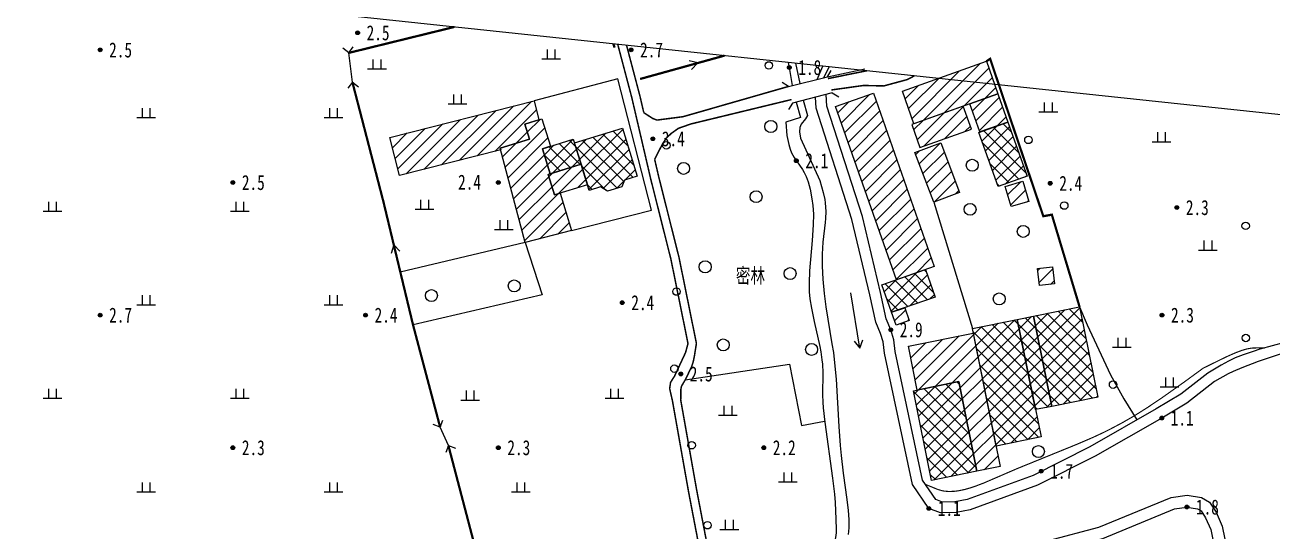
# Model space of a CAD drawing. Header units: metres. Extents: x 494039 to 619385, y 3351420 to 3402703.
# Drawn here: x 589752.9 to 590085.7, y 3393151.1 to 3393286.4 of the extents above; entities that cross this region are included whole.
import ezdxf
from ezdxf.enums import TextEntityAlignment as Align

# ---------------------------------------------------------------- set-up
doc = ezdxf.new("R2010")
doc.units = ezdxf.units.M
for name, pattern in [('2180', [0]), ('2430', [0]), ('2450', [0]), ('8521', [0]), ('8522', [0]), ('9610', [0])]:
    doc.linetypes.add(name, pattern=pattern)
for name, color, linetype in [('210100', 130, 'Continuous'), ('220200', 130, 'Continuous'), ('220900', 130, '2180'), ('261301', 141, 'Continuous'), ('310300', 8, 'Continuous'), ('310500', 8, 'Continuous'), ('380201', 8, '2430'), ('380202', 8, '2450'), ('420500', 8, 'Continuous'), ('430300', 8, 'Continuous'), ('510301', 8, 'Continuous'), ('720100', 8, 'Continuous'), ('760201', 8, '8521'), ('760202', 8, '8522'), ('810100', 8, '9610'), ('810302', 8, 'Continuous'), ('810501', 8, 'Continuous'), ('范围线', 8, 'Continuous')]:
    doc.layers.add(name, color=color, linetype=linetype)
doc.layers.add('710101', color=8, linetype='Continuous', lineweight=0)
pattern_1 = [(45, (0, 0), (-1.767766953, 1.767766953), []), (135, (0, 0), (-1.767766953, -1.767766953), [])]
pattern_2 = [(45, (0, 0), (-1.767766953, 1.767766953), [])]

# ---------------------------------------------------------------- blocks, each defined once
blk = doc.blocks.new('gc170')
at = {"linetype": 'Continuous'}
blk.add_circle((0, 0), 0.5, dxfattribs=at)
blk = doc.blocks.new('gu')
at = {"flags": 128}
for points in [[(3.75, 0), (-3.75, 0)], [(2.71, -0.6), (3.75, 0), (3.75, 0), (2.71, 0.6)]]:
    blk.add_lwpolyline(points, dxfattribs=at)
blk = doc.blocks.new('p_point')
for radius in [0.25, 0.2, 0.15, 0.1, 0.05]:
    blk.add_circle((0, 0), radius)
blk.add_point((0, 0))
blk = doc.blocks.new('vm')
at = {"linetype": 'Continuous'}
for p, q in [((1.25, 0), (-1.25, 0)), ((-0.5, 0), (-0.5, 1.3)), ((0.5, 1.3), (0.5, 0))]:
    blk.add_line(p, q, dxfattribs=at)
blk = doc.blocks.new('v1')
blk.add_circle((0, 0), 0.8)
blk = doc.blocks.new('1-3&1-4')
at = {"layer": '310300', "linetype": 'Continuous'}
h = blk.add_hatch(dxfattribs=at)
h.set_pattern_fill('ANSI31', color=8, scale=20, style=0)
h.set_pattern_definition(pattern_2)
h.paths.add_polyline_path([(589990.1396, 3393259.9917), (589987.0464, 3393268.7023), (590009.4702, 3393276.665), (590012.5633, 3393267.9543)])
h = blk.add_hatch(dxfattribs=at)
h.set_pattern_fill('ANSI31', color=8, scale=20, style=0)
h.set_pattern_definition(pattern_2)
h.paths.add_polyline_path([(589985.4568, 3393218.3046), (589969.2411, 3393264.6225), (589979.3671, 3393268.1676), (589995.5829, 3393221.8497)])
h = blk.add_hatch(dxfattribs=at)
h.set_pattern_fill('ANSI31', color=8, scale=20, style=0)
h.set_pattern_definition(pattern_2)
h.paths.add_polyline_path([(590007.7528, 3393257.793), (590005.0872, 3393265.2996), (590012.5633, 3393267.9543), (590015.2289, 3393260.4478)])
h = blk.add_hatch(dxfattribs=at)
h.set_pattern_fill('ANSI31', color=8, scale=20, style=0)
h.set_pattern_definition(pattern_2)
h.paths.add_polyline_path([(589888.7377, 3393266.1293), (589890.0293, 3393261.0461), (589886.2568, 3393259.8755), (589887.4973, 3393255.8778), (589879.7256, 3393253.4662), (589879.8484, 3393253.0014), (589852.8208, 3393246.1343), (589850.2266, 3393256.3444)])
h = blk.add_hatch(dxfattribs=at)
h.set_pattern_fill('ANSI31', color=8, scale=20, style=0)
h.set_pattern_definition(pattern_2)
h.paths.add_polyline_path([(589989.5396, 3393259.7786), (589991.7125, 3393253.6595), (590005.4947, 3393258.5535), (590003.3218, 3393264.6727)])
h = blk.add_hatch(dxfattribs=at)
h.set_pattern_fill('ANSI31', color=8, scale=20, style=0)
h.set_pattern_definition(pattern_2)
h.paths.add_polyline_path([(589893.089, 3393246.6177), (589892.5208, 3393246.4414), (589894.2256, 3393240.9476), (589895.6999, 3393241.4051), (589898.7197, 3393231.4568), (589886.3949, 3393228.227), (589879.7256, 3393253.4662), (589887.4973, 3393255.8778), (589886.2568, 3393259.8755), (589890.8662, 3393261.3058), (589893.144, 3393253.9651), (589891.0142, 3393253.3042)])
h = blk.add_hatch(dxfattribs=at)
h.set_pattern_fill('ANSI31', color=8, scale=20, style=0)
h.set_pattern_definition(pattern_2)
h.paths.add_polyline_path([(589997.3343, 3393254.9279), (590002.3275, 3393241.5738), (589995.4083, 3393238.9867), (589990.4151, 3393252.3407)])
h = blk.add_hatch(dxfattribs=at)
h.set_pattern_fill('ANSI31', color=8, scale=20, style=0)
h.set_pattern_definition(pattern_2)
h.paths.add_polyline_path([(589901.2898, 3393249.1625), (589902.9945, 3393243.6687), (589894.2256, 3393240.9476), (589892.5208, 3393246.4414)])
h = blk.add_hatch(dxfattribs=at)
h.set_pattern_fill('ANSI31', color=8, scale=20, style=0)
h.set_pattern_definition(pattern_2)
h.paths.add_polyline_path([(590019.186, 3393244.6477), (590020.7984, 3393239.2429), (590016.0812, 3393237.8356), (590014.4688, 3393243.2404)])
h = blk.add_hatch(dxfattribs=at)
h.set_pattern_fill('ANSI31', color=8, scale=20, style=0)
h.set_pattern_definition(pattern_2)
h.paths.add_polyline_path([(590027.1426, 3393221.7363), (590027.6511, 3393217.1743), (590023.6262, 3393216.7256), (590023.1177, 3393221.2877)])
h = blk.add_hatch(dxfattribs=at)
h.set_pattern_fill('ANSI31', color=8, scale=20, style=0)
h.set_pattern_definition(pattern_2)
h.paths.add_polyline_path([(589987.6717, 3393210.8261), (589988.8769, 3393207.3838), (589985.3867, 3393206.1618), (589984.1815, 3393209.6042)])
h = blk.add_hatch(dxfattribs=at)
h.set_pattern_fill('ANSI31', color=8, scale=20, style=0)
h.set_pattern_definition(pattern_2)
h.paths.add_polyline_path([(590013.1933, 3393168.4188), (590006.9594, 3393167.1568), (590002.1158, 3393191.0829), (589991.0289, 3393188.8384), (589988.661, 3393200.5353), (590005.9817, 3393204.0418)])
at = {"layer": '310500', "linetype": 'Continuous'}
h = blk.add_hatch(dxfattribs=at)
h.set_pattern_fill('ANSI37', color=8, scale=20, style=0)
h.set_pattern_definition(pattern_1)
h.paths.add_polyline_path([(590020.3803, 3393245.941), (590012.6077, 3393243.1809), (590007.4563, 3393257.6877), (590015.2289, 3393260.4478)])
h = blk.add_hatch(dxfattribs=at)
h.set_pattern_fill('ANSI37', color=8, scale=20, style=0)
h.set_pattern_definition(pattern_1)
h.paths.add_polyline_path([(589916.3063, 3393245.9664), (589912.8843, 3393244.9045), (589912.1507, 3393243.1665), (589908.3151, 3393241.9763), (589906.5169, 3393243.1151), (589903.4606, 3393242.1667), (589899.5205, 3393254.8641), (589912.3135, 3393258.8338)])
h = blk.add_hatch(dxfattribs=at)
h.set_pattern_fill('ANSI37', color=8, scale=20, style=0)
h.set_pattern_definition(pattern_1)
h.paths.add_polyline_path([(589901.2898, 3393249.1625), (589893.089, 3393246.6177), (589891.0142, 3393253.3042), (589899.2149, 3393255.849)])
h = blk.add_hatch(dxfattribs=at)
h.set_pattern_fill('ANSI37', color=8, scale=20, style=0)
h.set_pattern_definition(pattern_1)
h.paths.add_polyline_path([(589984.1815, 3393209.6042), (589981.6074, 3393216.9569), (589993.1967, 3393221.0143), (589995.7709, 3393213.6616)])
h = blk.add_hatch(dxfattribs=at)
h.set_pattern_fill('ANSI37', color=8, scale=20, style=0)
h.set_pattern_definition(pattern_1)
h.paths.add_polyline_path([(590034.35, 3393211.0689), (590039.2326, 3393186.9504), (590026.9529, 3393184.4645), (590022.0704, 3393208.5829)])
h = blk.add_hatch(dxfattribs=at)
h.set_pattern_fill('ANSI37', color=8, scale=20, style=0)
h.set_pattern_definition(pattern_1)
h.paths.add_polyline_path([(590005.732, 3393205.2754), (590017.7313, 3393207.7045), (590024.0912, 3393176.2883), (590012.0919, 3393173.8592)])
h = blk.add_hatch(dxfattribs=at)
h.set_pattern_fill('ANSI37', color=8, scale=20, style=0)
h.set_pattern_definition(pattern_1)
h.paths.add_polyline_path([(590026.9529, 3393184.4645), (590022.6139, 3393183.5861), (590017.7313, 3393207.7045), (590022.0704, 3393208.5829)])
h = blk.add_hatch(dxfattribs=at)
h.set_pattern_fill('ANSI37', color=8, scale=20, style=0)
h.set_pattern_definition(pattern_1)
h.paths.add_polyline_path([(590006.9594, 3393167.1568), (589994.832, 3393164.7017), (589989.9884, 3393188.6278), (590002.1158, 3393191.0829)])
at = {"layer": '210100', "color": 141, "linetype": 'Continuous', "flags": 128}
for points, elevation in [([(589958.5567, 3393276.182), (589959.6962, 3393270.6983)], 1.5749), ([(589964.2858, 3393271.8256), (589965.8199, 3393275.4095)], 1.5749), ([(590070.3346, 3393191.0716), (590063.0036, 3393185.346), (590056.2792, 3393181.3438), (590038.4954, 3393171.146), (590023.0816, 3393163.3799), (590005.1283, 3393156.7969), (590001.3809, 3393156.0766), (589997.2644, 3393155.9963), (589994.1185, 3393157.1949), (589989.7475, 3393163.5747), (589982.2651, 3393198.6974), (589981.921, 3393201.6912), (589981.2304, 3393203.954), (589979.9651, 3393206.9625), (589978.4093, 3393214.256), (589973.5837, 3393234.4108), (589964.0538, 3393264.1877), (589963.8756, 3393267.0772)], 0.8), ([(590026.027, 3393148.6352), (590039.5209, 3393152.1789), (590058.7983, 3393160.1012), (590063.0302, 3393160.7561), (590066.8886, 3393160.1216), (590069.0058, 3393158.8832), (590070.7793, 3393156.1638), (590072.3869, 3393152.4931), (590078.5944, 3393122.1095)], 0.8)]:
    blk.add_lwpolyline(points, dxfattribs=dict(at, elevation=elevation))
for points in [[(589960.5782, 3393266.2482), (589961.7074, 3393262.1679), (589961.1925, 3393261.2868), (589960.0783, 3393259.8467), (589959.6707, 3393258.9937), (589959.6301, 3393257.8351), (589959.9053, 3393256.128), (589965.0412, 3393244.8476), (589965.9141, 3393241.6253), (589966.3158, 3393239.7149), (589966.4493, 3393238.8303), (589966.6089, 3393236.5692), (589966.5541, 3393234.7016), (589966.4567, 3393233.577), (589965.8278, 3393228.3064), (589965.6582, 3393225.1766), (589965.6783, 3393221.9426), (589965.8545, 3393218.4193), (589966.1923, 3393214.6131), (589966.6533, 3393211.0607), (589968.2665, 3393201.2199), (589968.6276, 3393198.8423), (589968.9821, 3393196.0659), (589969.3615, 3393191.7303), (589970.059, 3393179.0715), (589970.4274, 3393174.001), (589970.681, 3393171.3045), (589971.2248, 3393166.5899), (589972.2598, 3393159.5951), (589972.6169, 3393156.6567), (589972.777, 3393154.2504), (589972.7477, 3393151.9835), (589972.5625, 3393150.2313)], [(590089.9938, 3393199.1024), (590082.0264, 3393196.4325), (590077.6704, 3393194.7985), (590075.3709, 3393193.8014), (590074.0423, 3393193.1509), (590070.3346, 3393191.0716)]]:
    blk.add_lwpolyline(points, dxfattribs=at)
at = {"layer": '220200', "color": 141, "linetype": 'Continuous', "const_width": 0.6, "elevation": 2.6541, "flags": 128}
for points in [[(589867.5315, 3393285.863), (589839.2812, 3393278.9153)], [(589910.2543, 3393280.3116), (589909.8995, 3393281.3569)]]:
    blk.add_lwpolyline(points, dxfattribs=at)
at = {"layer": '220200', "color": 141, "linetype": 'Continuous', "const_width": 0.6, "flags": 128}
for points in [[(589917.0464, 3393271.9428), (589939.6092, 3393278.1971)], [(589840.268, 3393271.0655), (589848.5524, 3393239.1056), (589856.4401, 3393206.2548), (589863.68, 3393178.9072)], [(589865.8891, 3393173.9792), (589881.5161, 3393114.381)]]:
    blk.add_lwpolyline(points, dxfattribs=at)
at = {"layer": '220900', "color": 141, "linetype": 'Continuous'}
for p, q in [((589839.2812, 3393278.9153), (589837.7016, 3393280.1421)), ((589839.2812, 3393278.9153), (589840.508, 3393280.4949)), ((589840.268, 3393271.0655), (589839.0412, 3393269.4859)), ((589840.268, 3393271.0655), (589841.8476, 3393269.8387)), ((589863.68, 3393178.9072), (589864.392, 3393180.7762)), ((589863.68, 3393178.9072), (589861.811, 3393179.6192)), ((589865.8891, 3393173.9792), (589865.1771, 3393172.1102)), ((589865.8891, 3393173.9792), (589867.7581, 3393173.2672))]:
    blk.add_line(p, q, dxfattribs=at)
at = {"layer": '220900', "color": 141, "linetype": '2180', "flags": 128}
blk.add_lwpolyline([(589840.268, 3393271.0655), (589839.2812, 3393278.9153)], dxfattribs=at)
at = {"layer": '220900', "color": 141, "linetype": '2180', "elevation": 2.7409, "flags": 128}
blk.add_lwpolyline([(589865.8891, 3393173.9792), (589863.68, 3393178.9072)], dxfattribs=at)
at = {"layer": '310300', "color": 8, "linetype": 'Continuous', "flags": 128}
for points, elevation in [([(589990.1396, 3393259.9917), (589987.0464, 3393268.7023), (590009.4702, 3393276.665), (590012.5633, 3393267.9543)], 6.2557), ([(589985.4568, 3393218.3046), (589969.2411, 3393264.6225), (589979.3671, 3393268.1676), (589995.5829, 3393221.8497)], 8.0588), ([(590007.7528, 3393257.793), (590005.0872, 3393265.2996), (590012.5633, 3393267.9543), (590015.2289, 3393260.4478)], 6.7327), ([(589888.7377, 3393266.1293), (589890.0293, 3393261.0461), (589886.2568, 3393259.8755), (589887.4973, 3393255.8778), (589879.7256, 3393253.4662), (589879.8484, 3393253.0014), (589852.8208, 3393246.1343), (589850.2266, 3393256.3444)], 6.0522), ([(589989.5396, 3393259.7786), (589991.7125, 3393253.6595), (590005.4947, 3393258.5535), (590003.3218, 3393264.6727)], 6.2557), ([(589893.089, 3393246.6177), (589892.5208, 3393246.4414), (589894.2256, 3393240.9476), (589895.6999, 3393241.4051), (589898.7197, 3393231.4568), (589886.3949, 3393228.227), (589879.7256, 3393253.4662), (589887.4973, 3393255.8778), (589886.2568, 3393259.8755), (589890.8662, 3393261.3058), (589893.144, 3393253.9651), (589891.0142, 3393253.3042)], 7.0062), ([(589997.3343, 3393254.9279), (590002.3275, 3393241.5738), (589995.4083, 3393238.9867), (589990.4151, 3393252.3407)], 6.2557), ([(589901.2898, 3393249.1625), (589902.9945, 3393243.6687), (589894.2256, 3393240.9476), (589892.5208, 3393246.4414)], 7.8266), ([(590019.186, 3393244.6477), (590020.7984, 3393239.2429), (590016.0812, 3393237.8356), (590014.4688, 3393243.2404)], 5.343), ([(590027.1426, 3393221.7363), (590027.6511, 3393217.1743), (590023.6262, 3393216.7256), (590023.1177, 3393221.2877)], 6.5069), ([(589987.6717, 3393210.8261), (589988.8769, 3393207.3838), (589985.3867, 3393206.1618), (589984.1815, 3393209.6042)], 6.3058), ([(590013.1933, 3393168.4188), (590006.9594, 3393167.1568), (590002.1158, 3393191.0829), (589991.0289, 3393188.8384), (589988.661, 3393200.5353), (590005.9817, 3393204.0418)], 9.4786)]:
    blk.add_lwpolyline(points, close=True, dxfattribs=dict(at, elevation=elevation))
at = {"layer": '310500', "color": 8, "linetype": 'Continuous', "flags": 128}
for points, elevation in [([(590020.3803, 3393245.941), (590012.6077, 3393243.1809), (590007.4563, 3393257.6877), (590015.2289, 3393260.4478)], 9.9684), ([(589916.3063, 3393245.9664), (589912.8843, 3393244.9045), (589912.1507, 3393243.1665), (589908.3151, 3393241.9763), (589906.5169, 3393243.1151), (589903.4606, 3393242.1667), (589899.5205, 3393254.8641), (589912.3135, 3393258.8338)], 13.46), ([(589901.2898, 3393249.1625), (589893.089, 3393246.6177), (589891.0142, 3393253.3042), (589899.2149, 3393255.849)], 9.7378), ([(589984.1815, 3393209.6042), (589981.6074, 3393216.9569), (589993.1967, 3393221.0143), (589995.7709, 3393213.6616)], 10.0383), ([(590034.35, 3393211.0689), (590039.2326, 3393186.9504), (590026.9529, 3393184.4645), (590022.0704, 3393208.5829)], 9.4786), ([(590005.732, 3393205.2754), (590017.7313, 3393207.7045), (590024.0912, 3393176.2883), (590012.0919, 3393173.8592)], 9.4786), ([(590026.9529, 3393184.4645), (590022.6139, 3393183.5861), (590017.7313, 3393207.7045), (590022.0704, 3393208.5829)], 9.4786), ([(590006.9594, 3393167.1568), (589994.832, 3393164.7017), (589989.9884, 3393188.6278), (590002.1158, 3393191.0829)], 9.4786)]:
    blk.add_lwpolyline(points, close=True, dxfattribs=dict(at, elevation=elevation))
at = {"layer": '380201', "color": 8, "linetype": '2430', "const_width": 0.6, "flags": 128}
blk.add_lwpolyline([(590034.35, 3393211.0689), (590026.9441, 3393235.6879), (590024.6702, 3393235.2749), (590010.4733, 3393277.3337), (590009.4702, 3393276.665)], dxfattribs=at)
at = {"layer": '380202', "color": 8, "linetype": '2450', "elevation": 5.4939, "flags": 128}
blk.add_lwpolyline([(589898.7197, 3393231.4568), (589920.0668, 3393236.9051), (589911.0673, 3393271.9464), (589888.7377, 3393266.1293)], dxfattribs=at)
at = {"layer": '420500', "color": 8, "linetype": 'Continuous', "const_width": 0.4, "flags": 128}
for points in [[(589911.0743, 3393281.232), (589914.8501, 3393266.8974), (589919.8686, 3393245.2926), (589925.277, 3393223.7843), (589929.836, 3393201.2591), (589929.1729, 3393198.8172), (589926.2463, 3393192.5511), (589925.189, 3393190.8972), (589924.9391, 3393189.2256), (589925.6853, 3393185.9455), (589929.9696, 3393161.7313), (589936.0567, 3393129.8977)], [(589918.0365, 3393262.9565), (589916.9975, 3393267.4294), (589913.4279, 3393280.9817)], [(589967.182, 3393272.0425), (589977.6151, 3393274.155)], [(589968.0971, 3393269.012), (589976.6842, 3393270.212), (589982.0995, 3393270.0907), (589988.3613, 3393271.7898), (589990.3032, 3393272.8055)], [(589918.0365, 3393262.9565), (589920.3737, 3393261.4166), (589921.5625, 3393260.9636), (589928.5108, 3393261.8677), (589956.6529, 3393269.9507)], [(589957.479, 3393266.4526), (589930.6167, 3393259.9307), (589927.2702, 3393258.7545), (589925.408, 3393257.4286), (589924.0596, 3393256.1575), (589923.0195, 3393254.5849), (589920.9399, 3393250.4572)], [(589940.751, 3393125.1618), (589938.3352, 3393129.7597), (589932.1451, 3393162.1318), (589927.8993, 3393186.1288), (589927.9278, 3393189.0206), (589928.1028, 3393189.8531), (589929.098, 3393191.5562), (589930.7514, 3393194.9323), (589931.1929, 3393196.2256), (589931.5429, 3393197.8906), (589932.0832, 3393201.3073), (589927.4349, 3393224.2737), (589922.0188, 3393245.8126), (589920.9399, 3393250.4572)]]:
    blk.add_lwpolyline(points, dxfattribs=at)
at = {"layer": '430300', "color": 8, "linetype": 'Continuous'}
for p, q in [((589967.0429, 3393272.5029), (589968.0789, 3393274.2136)), ((589956.6529, 3393269.9507), (589954.9422, 3393270.9867)), ((589968.3423, 3393268.2002), (589970.0587, 3393267.1735)), ((589957.6982, 3393265.5241), (589956.6715, 3393263.8077))]:
    blk.add_line(p, q, dxfattribs=at)
at = {"layer": '430300', "color": 8, "linetype": 'Continuous', "flags": 128}
for points in [[(589956.6529, 3393269.9507), (589967.0429, 3393272.5029)], [(589968.3423, 3393268.2002), (589957.6982, 3393265.5241)]]:
    blk.add_lwpolyline(points, dxfattribs=at)
at = {"layer": '710101', "color": 8, "linetype": 'Continuous', "const_width": 0.3, "elevation": 2, "flags": 128}
for points in [[(590067.3591, 3393194.6782), (590073.4793, 3393197.6811), (590075.9108, 3393198.7594), (590077.6995, 3393199.434), (590079.0977, 3393199.8351), (590080.3056, 3393200.0401), (590081.7095, 3393200.0887), (590083.7623, 3393200.0475)], [(590067.3591, 3393194.6782), (590062.3778, 3393191.0418), (590056.4081, 3393186.806), (590052.4647, 3393184.1485), (590048.8454, 3393181.8666), (590045.6618, 3393180.0394), (590042.4176, 3393178.3208), (590040.7756, 3393177.5024), (590037.9154, 3393176.169), (590033.4986, 3393174.271), (590017.647, 3393167.8172), (590008.8632, 3393164.0197), (590006.4618, 3393163.0998), (590005.3812, 3393162.7366), (590003.7384, 3393162.2668), (590002.0609, 3393161.9168), (590000.9784, 3393161.7762), (589999.5325, 3393161.7161), (589998.3401, 3393161.8052), (589997.6988, 3393161.9196), (589996.5812, 3393162.2407), (589993.2242, 3393163.6009)]]:
    blk.add_lwpolyline(points, dxfattribs=at)
at = {"layer": '760201', "color": 8, "linetype": '8521', "flags": 128}
for points in [[(590068.5558, 3393193.3491), (590061.3688, 3393187.7358), (590054.8214, 3393183.8391), (590037.1255, 3393173.6917), (590021.9302, 3393166.0356), (590004.3532, 3393159.5906), (590001.0778, 3393158.9611), (589997.769, 3393158.8965), (589995.9854, 3393159.576), (589992.4558, 3393164.731), (589985.1203, 3393199.1645), (589984.7619, 3393202.2829), (589983.9513, 3393204.9385), (589982.7345, 3393207.8317), (589981.228, 3393214.894), (589976.3689, 3393235.1887), (589966.916, 3393264.7254), (589966.7266, 3393267.794)], [(589955.9056, 3393260.3805), (589956.2185, 3393256.8732), (589956.7108, 3393254.4594), (589957.0819, 3393253.2006), (589957.5036, 3393252.1857), (589958.1541, 3393250.9852), (589960.4036, 3393247.7889), (589960.8753, 3393246.9951), (589961.3795, 3393245.9156), (589961.875, 3393244.503), (589962.4086, 3393242.462), (589962.9243, 3393239.9253), (589963.1678, 3393238.1526), (589963.2971, 3393235.8138), (589963.249, 3393232.9929), (589962.9588, 3393228.7463), (589962.2791, 3393220.7173), (589962.1445, 3393217.4232), (589962.193, 3393215.0818), (589962.37, 3393213.1917), (589962.7643, 3393210.7113), (589963.5041, 3393207.1811), (589965.0066, 3393200.4726), (589965.2747, 3393199.0533), (589965.5979, 3393196.9143), (589965.7201, 3393195.7434), (589965.852, 3393193.3918), (589965.7697, 3393187.5059), (589965.8325, 3393185.5631), (589965.9324, 3393184.1082), (589966.3388, 3393180.2343), (589968.4351, 3393165.2491), (589968.8944, 3393161.0266), (589969.0834, 3393158.7344), (589969.3386, 3393154.3358), (589969.4008, 3393151.5466), (589969.373, 3393150.6761), (589969.2336, 3393149.3875), (589969.0485, 3393148.5471), (589968.6771, 3393147.4972), (589968.2105, 3393146.551), (589967.3, 3393145.1629), (589966.2549, 3393143.9339), (589965.1033, 3393142.8091), (589963.4506, 3393141.4242), (589961.7069, 3393140.1284), (589958.9882, 3393138.2852), (589951.5363, 3393133.5579), (589949.6906, 3393132.3538), (589947.4312, 3393130.7951), (589946.1167, 3393129.8142), (589944.7761, 3393128.7257), (589940.751, 3393125.1618)], [(590191.8093, 3393251.3742), (590187.9437, 3393249.4228), (590176.4606, 3393243.8521), (590171.734, 3393241.3743), (590169.9541, 3393240.3659), (590166.0784, 3393238.0583), (590155.7217, 3393231.7016), (590148.34, 3393227.4024), (590146.009, 3393225.9196), (590144.089, 3393224.5785), (590142.5295, 3393223.4032), (590141.9573, 3393223.0588), (590141.7309, 3393222.9704), (590141.359, 3393222.9129), (590140.9847, 3393222.9974), (590139.6659, 3393223.8812), (590139.1164, 3393224.0646), (590138.5443, 3393224.0594), (590137.9562, 3393223.9034), (590137.2058, 3393223.5539), (590136.6753, 3393223.2427), (590133.3776, 3393221.1748), (590131.7244, 3393220.1993), (590128.4866, 3393218.387), (590126.1012, 3393217.1158), (590118.2904, 3393213.1893), (590112.0995, 3393210.2398), (590106.6661, 3393207.7634), (590104.3198, 3393206.7405), (590100.364, 3393205.1137), (590096.3127, 3393203.6396), (590092.3422, 3393202.433), (590082.4463, 3393199.7117), (590080.6642, 3393199.1664), (590078.0277, 3393198.2664), (590075.8796, 3393197.4091), (590074.0898, 3393196.5673), (590072.1489, 3393195.496), (590068.5558, 3393193.3491)], [(589948.5402, 3393111.1023), (589971.9388, 3393123.0557), (589991.0439, 3393131.6399), (589993.8902, 3393133.0287), (589997.9671, 3393135.2883), (590002.3316, 3393137.534), (590007.0476, 3393139.1378), (590010.346, 3393139.8168), (590026.9465, 3393145.6285), (590040.5214, 3393149.1935), (590059.6474, 3393157.0536), (590063.0152, 3393157.5748), (590065.8047, 3393157.1161), (590066.7795, 3393156.5459), (590068.0059, 3393154.6654), (590069.3756, 3393151.5379), (590075.4776, 3393121.6707), (590076.2176, 3393112.2324), (590079.1758, 3393102.2869), (590080.1449, 3393097.694), (590080.4042, 3393096.2205), (590080.7207, 3393093.8183), (590080.8722, 3393091.7512), (590080.9057, 3393089.0896), (590080.482, 3393079.3959), (590080.4832, 3393076.7272), (590080.5824, 3393074.8958), (590080.9205, 3393071.6576), (590082.0306, 3393063.684), (590083.3051, 3393051.9115), (590084.4758, 3393043.8619), (590084.6151, 3393042.5197), (590084.7245, 3393040.5046), (590084.6772, 3393038.1004), (590084.4418, 3393035.2138), (590083.8836, 3393030.8816), (590082.5505, 3393021.7283), (590082.2074, 3393018.352), (590082.1126, 3393016.6436), (590082.0982, 3393013.778), (590082.1594, 3393011.9532), (590082.4515, 3393007.5182), (590082.8387, 3393003.3552), (590084.2948, 3392989.6438), (590084.5045, 3392987.1094), (590084.6932, 3392983.5688), (590084.6927, 3392980.5459), (590084.6059, 3392979.0408), (590084.3918, 3392977.1907), (590083.9913, 3392974.9506), (590083.6956, 3392973.6113), (590082.953, 3392970.7196), (590082.0433, 3392967.6209), (590079.7549, 3392960.3037), (590079.4166, 3392959.0784), (590078.8929, 3392956.8652), (590078.5933, 3392955.1335), (590078.4091, 3392953.3243), (590078.3317, 3392951.5045), (590078.3335, 3392949.677), (590078.3941, 3392947.8436), (590078.6353, 3392944.1652), (590079.2674, 3392937.7077), (590080.5789, 3392926.6193), (590081.396, 3392920.1546), (590082.5237, 3392911.8711), (590083.3819, 3392906.4914), (590084.2706, 3392901.7974), (590084.8013, 3392899.357), (590086.4256, 3392892.6465), (590087.1544, 3392889.2846), (590087.5297, 3392887.0456), (590087.6661, 3392885.9275), (590087.7893, 3392884.0675), (590087.7664, 3392882.5835), (590087.7042, 3392881.8433), (590087.592, 3392881.0464), (590087.3041, 3392879.7753), (590086.7263, 3392878.1648), (590084.8545, 3392874.5841), (590084.4424, 3392873.5929), (590084.1389, 3392872.5407), (590083.996, 3392871.8215), (590083.8251, 3392870.3497), (590083.7805, 3392869.4125), (590083.8164, 3392866.938), (590085.1655, 3392844.7452), (590085.8986, 3392830.7411), (590086.2179, 3392822.2073), (590086.2859, 3392817.4119), (590086.2106, 3392813.6925), (590085.9575, 3392810.3022), (590085.5635, 3392807.4955), (590084.2211, 3392799.7366), (590083.9699, 3392797.8448), (590083.6141, 3392794.258), (590083.352, 3392790.0266), (590083.2786, 3392787.7372), (590083.2507, 3392781.9664), (590083.3073, 3392777.6378), (590083.8329, 3392755.9933), (590084.695, 3392724.2427), (590084.9161, 3392716.7684), (590085.1545, 3392711.0546), (590085.4109, 3392707.8401), (590085.8121, 3392704.8966), (590086.3651, 3392702.3385), (590086.9831, 3392700.2356), (590087.615, 3392698.5175), (590088.2893, 3392697.0072), (590088.8716, 3392695.9057), (590090.5141, 3392693.2185), (590091.2184, 3392691.9186), (590091.6232, 3392690.9437), (590091.7777, 3392690.4426), (590091.9546, 3392689.5237), (590092.0126, 3392688.3552), (590091.8608, 3392686.5035), (590091.52, 3392684.5607), (590090.7602, 3392681.2054), (590090.2537, 3392678.662), (590090.0529, 3392677.2802), (590089.8071, 3392674.3664), (590089.7253, 3392671.44), (590089.7337, 3392669.2399), (590089.8913, 3392664.0966), (590090.0734, 3392660.4187), (590090.3373, 3392656.0044), (590090.9384, 3392647.9221), (590091.216, 3392644.9926), (590091.7097, 3392640.9105), (590092.3386, 3392637.002), (590092.8124, 3392634.4062), (590095.4632, 3392621.0107), (590096.3108, 3392616.4716), (590096.7532, 3392613.8747), (590097.3199, 3392609.9732), (590097.619, 3392607.0451), (590097.6991, 3392605.7439), (590097.7347, 3392603.7926), (590097.6687, 3392602.1779), (590097.5604, 3392600.8887), (590097.1964, 3392597.9892), (590096.0763, 3392590.5774), (590095.7992, 3392587.6719), (590095.7429, 3392585.8552), (590095.7616, 3392584.3605), (590095.9292, 3392581.3691), (590096.1007, 3392579.4995), (590096.3125, 3392577.631), (590096.8401, 3392573.9015), (590097.1557, 3392572.043), (590097.7462, 3392569.0842), (590098.8574, 3392564.688), (590100.6723, 3392558.2893), (590101.6134, 3392554.6902), (590102.1364, 3392552.2825), (590102.3483, 3392551.0744), (590102.5162, 3392549.8623), (590102.6456, 3392548.3921), (590102.6831, 3392546.359), (590102.6431, 3392545.0822), (590102.4001, 3392541.7485), (590101.8441, 3392535.5793), (590101.4226, 3392524.9034), (590100.8171, 3392517.8727), (590100.7699, 3392516.1557), (590100.8503, 3392512.0157), (590100.7283, 3392510.5835), (590100.5487, 3392509.6946), (590100.3662, 3392509.0932), (590099.9552, 3392508.0861), (590099.3106, 3392506.8659), (590098.5239, 3392505.6081), (590097.3421, 3392503.934), (590096.3765, 3392502.7565), (590095.3139, 3392501.6691), (590094.2658, 3392500.7952), (590093.2021, 3392500.0707), (590092.1482, 3392499.4928), (590091.3528, 3392499.1427), (590090.0102, 3392498.6878), (590088.4504, 3392498.3174), (590087.5673, 3392498.1647), (590085.5984, 3392497.9356), (590084.5163, 3392497.8622), (590081.1605, 3392497.8107), (590077.6935, 3392497.9512), (590075.6217, 3392498.0938), (590069.4265, 3392498.6599), (590058.4392, 3392499.8015), (590055.0052, 3392500.1176), (590050.8801, 3392500.4082), (590048.8145, 3392500.4916), (590044.0038, 3392500.4864), (590029.5461, 3392499.9927), (590025.6965, 3392499.9962), (590022.4907, 3392500.1491), (590018.4565, 3392500.5076), (590015.7695, 3392500.8043), (590005.9214, 3392502.0002), (590001.6399, 3392502.4647), (589995.3542, 3392502.9961), (589971.5762, 3392504.6612), (589964.7751, 3392505.2869), (589961.2465, 3392505.7432), (589958.6853, 3392506.1913), (589957.5334, 3392506.4417), (589955.7128, 3392506.9247), (589954.8924, 3392507.1886), (589953.6018, 3392507.7012), (589953.1159, 3392507.9428), (589952.3378, 3392508.4265), (589951.5828, 3392509.0963), (589950.751, 3392510.2), (589950.1549, 3392511.2488), (589948.9275, 3392513.912), (589948.3343, 3392514.8218), (589947.9991, 3392515.1878), (589947.3717, 3392515.7176), (589946.016, 3392516.5548), (589944.055, 3392517.4692), (589943.4362, 3392517.6941), (589942.2547, 3392518.0295), (589940.8477, 3392518.2698), (589939.9541, 3392518.3573), (589937.7864, 3392518.4613), (589927.4474, 3392518.704), (589919.7131, 3392518.7576), (589915.2185, 3392518.6753), (589913.2998, 3392518.5898), (589910.1185, 3392518.3364), (589907.5961, 3392517.9827), (589906.3458, 3392517.7331), (589904.0167, 3392517.0812), (589903.2622, 3392516.8055), (589901.9534, 3392516.2305), (589898.9901, 3392514.5719), (589898.2211, 3392514.2298), (589897.6208, 3392514.0298), (589896.5254, 3392513.7912), (589895.8836, 3392513.7077), (589894.2577, 3392513.6194), (589893.0064, 3392513.6286), (589890.5599, 3392513.778), (589887.4868, 3392514.1407), (589883.2598, 3392514.8217), (589874.8128, 3392516.3267), (589868.8266, 3392517.1984), (589860.2186, 3392518.2493), (589855.0476, 3392518.8245), (589851.0231, 3392519.2405), (589845.4442, 3392519.7326), (589826.2408, 3392520.8274), (589822.7717, 3392521.0917), (589818.3183, 3392521.541), (589816.655, 3392521.7554), (589813.6225, 3392522.249), (589807.9119, 3392523.553), (589805.8203, 3392523.8292), (589803.5887, 3392523.9485), (589802.1606, 3392523.9638), (589793.1592, 3392523.8151), (589787.7755, 3392523.7965), (589763.5919, 3392523.9498), (589755.5317, 3392524.1411), (589750.1404, 3392524.4445), (589745.6415, 3392524.8607), (589743.5496, 3392525.1115), (589740.2809, 3392525.6069), (589738.219, 3392526.0124), (589736.6796, 3392526.3808), (589734.2124, 3392527.0921), (589731.9341, 3392527.8813), (589730.2002, 3392528.579), (589728.5162, 3392529.3619), (589727.0665, 3392530.1629), (589725.9637, 3392530.8936), (589724.5609, 3392532.06), (589723.7566, 3392532.9032), (589723.1291, 3392533.7116), (589722.6065, 3392534.6655), (589722.3591, 3392535.4741), (589722.2175, 3392536.4782), (589722.1327, 3392539.3252), (589721.875, 3392542.34), (589721.4421, 3392545.3094), (589721.044, 3392547.5175), (589719.976, 3392552.6337), (589716.4782, 3392567.9028), (589715.5768, 3392572.2872), (589715.0383, 3392575.409), (589714.8119, 3392577.0177), (589714.4873, 3392580.0701), (589714.3875, 3392581.5096), (589714.3161, 3392584.0286), (589714.438, 3392587.1806), (589714.8925, 3392593.0101), (589714.9468, 3392594.0755), (589714.9081, 3392595.5506), (589714.6955, 3392596.9006), (589714.141, 3392599.6344), (589712.8814, 3392608.1598), (589711.9808, 3392613.1731), (589711.591, 3392615.0918), (589710.7982, 3392618.5225), (589710.3931, 3392620.0334), (589709.7785, 3392622.0357), (589708.4413, 3392625.8063), (589707.8306, 3392627.7735), (589707.4655, 3392629.3969), (589707.1669, 3392631.4637), (589706.4606, 3392638.9312), (589706.341, 3392640.5633), (589706.2217, 3392643.8443), (589706.2344, 3392646.106), (589706.2806, 3392646.8319), (589706.4845, 3392648.135), (589706.8032, 3392649.156), (589707.2036, 3392650.0215), (589707.5366, 3392650.5773), (589708.066, 3392651.2859), (589708.822, 3392652.0902), (589709.3166, 3392652.5375), (589710.3765, 3392653.3721), (589714.7878, 3392656.2995), (589716.067, 3392657.2621), (589716.8274, 3392657.9309), (589717.9187, 3392659.0537), (589719.3841, 3392660.8921), (589720.7721, 3392663.0448), (589721.7057, 3392664.7929), (589722.4705, 3392666.494), (589724.6784, 3392672.1603), (589725.4045, 3392673.7383), (589726.1188, 3392675.0213), (589726.8053, 3392676.023), (589727.7427, 3392677.0915), (589728.8853, 3392678.1315), (589731.2715, 3392680.1563), (589732.1606, 3392681.061), (589732.7873, 3392681.8554), (589733.6974, 3392683.3874), (589734.4535, 3392685.0941), (589734.9901, 3392686.6681), (589735.3674, 3392688.176), (589735.5441, 3392689.1958), (589735.655, 3392690.2104), (589735.713, 3392691.8468), (589735.6231, 3392693.695), (589735.4164, 3392695.3327), (589735.092, 3392696.9542), (589734.884, 3392697.7552), (589734.3677, 3392699.3293), (589733.331, 3392701.9636), (589733.0752, 3392702.9256), (589732.9794, 3392703.6206), (589732.9558, 3392704.7781), (589733.246, 3392708.0066), (589733.302, 3392709.2239), (589733.2438, 3392710.999), (589733.042, 3392712.7561), (589732.8139, 3392714.0245), (589732.3347, 3392716.0051), (589730.2624, 3392722.7563)]]:
    blk.add_lwpolyline(points, dxfattribs=at)
at = {"layer": '760202', "color": 8, "linetype": '8522', "flags": 128}
for points in [[(589956.5711, 3393276.3931), (589956.8773, 3393275.0265), (589957.6077, 3393270.1852)], [(589966.1144, 3393272.2748), (589967.539, 3393275.2266)], [(589967.0429, 3393272.5029), (589977.0559, 3393274.6395)], [(589958.7145, 3393265.7796), (589959.8492, 3393261.6961), (589955.9056, 3393260.3805)]]:
    blk.add_lwpolyline(points, dxfattribs=at)
at = {"layer": '810100', "color": 8, "linetype": '9610', "elevation": 3.7871, "flags": 128}
blk.add_lwpolyline([(589995.4083, 3393238.9867), (590005.732, 3393205.2754)], dxfattribs=at)
at = {"layer": '810100', "color": 8, "linetype": '9610', "flags": 128}
for points in [[(589886.3949, 3393228.227), (589853.0553, 3393220.3517)], [(589886.3949, 3393228.227), (589890.9215, 3393214.2636), (589856.4401, 3393206.2548)], [(590034.35, 3393211.0689), (590036.4, 3393206.2218), (590042.6037, 3393192.9121), (590046.1441, 3393186.5091), (590049.6113, 3393180.8515)], [(589929.098, 3393191.5562), (589956.9601, 3393195.7582), (589960.1064, 3393179.3753), (589966.3082, 3393180.4994)]]:
    blk.add_lwpolyline(points, dxfattribs=at)
at = {"layer": '范围线', "color": 8, "flags": 128}
blk.add_lwpolyline([(580974.9971, 3398172.2884), (580158.1729, 3397748.7629), (583102.2681, 3395406.1495), (589376.9328, 3392493.3034), (594318.9563, 3392016.403), (594002.9657, 3392059.9931), (593709.5027, 3392110.274), (593489.39, 3392154.2585), (593446.55, 3392164.1073), (593184.0367, 3392224.4585), (592856.0894, 3392311.9807), (592630.9821, 3392379.424), (592345.2786, 3392474.0542), (592112.8421, 3392558.6278), (591835.9381, 3392668.5492), (591571.4074, 3392783.2499), (591303.4331, 3392909.9936), (591275.2655, 3392923.316), (591065.2798, 3393031.2284), (591019.813, 3393054.5939), (590886.2864, 3393127.1825), (590776.1303, 3393189.2284), (589711.9005, 3393302.4152), (583546.9224, 3396125.8295)], close=True, dxfattribs=at)
at = {"layer": '261301', "color": 141, "linetype": 'Continuous', "xscale": 2, "yscale": 2}
for p, rotation in [((589925.2506, 3393274.217, 3.1193), 15.49277878033746), ((589853.0553, 3393220.3517, 2.6073), 103.4990961124319), ((589974.4903, 3393207.3966, 2.5439), 279.179415255445)]:
    blk.add_blockref('gu', p, dxfattribs=dict(at, rotation=rotation))
at = {"layer": '510301', "color": 8, "linetype": 'Continuous', "xscale": 2, "yscale": 2}
for p in [(589951.4104, 3393275.5619, 4.1163), (590020.6961, 3393255.6679, 3.7623), (589924.0645, 3393254.2113, 4.2231), (590030.257, 3393238.1242, 3.4685), (590078.6809, 3393232.6929, 2.8557), (589926.7779, 3393215.1447, 3.3416), (590078.7343, 3393202.7368, 3.081), (589926.2168, 3393194.5357, 3.3416), (590043.2977, 3393190.2795, 4.3085), (589930.8197, 3393174.0789, 3.4218), (589935.0377, 3393152.703, 3.4485)]:
    blk.add_blockref('gc170', p, dxfattribs=at)
at = {"layer": '720100', "color": 8, "linetype": 'Continuous', "xscale": 2, "yscale": 2, "zscale": 2}
for p in [(589841.6523, 3393284.2874, 2.4711), (589772.9292, 3393279.7095, 2.4959), (589914.6387, 3393279.7098, 2.7425), (589956.8773, 3393275.0265, 1.7836), (589920.4496, 3393255.9637, 3.4046), (589958.7479, 3393250.1085, 2.0762), (589808.3565, 3393244.2822, 2.4946), (589879.2113, 3393244.2824, 2.384), (590026.5299, 3393244.0751, 2.3601), (590060.3183, 3393237.5892, 2.2915), (589912.2916, 3393212.1752, 2.3659), (589772.929, 3393208.8548, 2.6892), (589843.7838, 3393208.8549, 2.39), (590056.3482, 3393208.8553, 2.2719), (589983.9513, 3393204.9385, 2.8889), (589927.902, 3393193.1252, 2.5353), (590056.2792, 3393181.3438, 1.1), (589808.3563, 3393173.4274, 2.2842), (589879.2111, 3393173.4276, 2.2699), (589950.0659, 3393173.4277, 2.1692), (590024.1125, 3393167.1352, 1.6795), (589994.1185, 3393157.1949, 1.1), (590063.0152, 3393157.5748, 1.756)]:
    blk.add_blockref('p_point', p, dxfattribs=at)
at = {"layer": '810302', "color": 8, "linetype": 'Continuous', "xscale": 2, "yscale": 2}
for p in [(589893.3065, 3393277.2071, 3.6414), (589846.8319, 3393274.5795, 3.6414), (589868.301, 3393265.2057, 3.6414), (589785.1986, 3393261.5414), (589835.1986, 3393261.5414), (590026.0086, 3393263.0689, 3.6414), (590056.2291, 3393255.0996, 3.5059), (589859.5319, 3393237.0843, 3.6414), (589760.1986, 3393236.5414), (589810.1986, 3393236.5414), (589880.6986, 3393231.6414, 3.6414), (590068.6143, 3393226.1507, 3.5059), (589785.1986, 3393211.5414), (589835.1986, 3393211.5414), (590045.6633, 3393200.1737, 3.6414), (590058.3633, 3393189.5904, 3.6414), (589760.1986, 3393186.5414), (589810.1986, 3393186.5414), (589871.6862, 3393186.0712), (589910.1986, 3393186.5414), (589940.4931, 3393182.0355, 3.6414), (589956.461, 3393164.1904, 3.6414), (589785.1986, 3393161.5414), (589835.1986, 3393161.5414), (589885.1986, 3393161.5414), (589940.8724, 3393151.5105, 3.6414)]:
    blk.add_blockref('vm', p, dxfattribs=at)
at = {"layer": '810501', "color": 8, "linetype": 'Continuous', "xscale": 2, "yscale": 2}
for p in [(589951.9508, 3393259.246, 4.6431), (589928.6675, 3393248.0579, 4.6431), (590005.6902, 3393248.8826, 4.6431), (589948.0199, 3393240.4983, 4.6431), (590005.1074, 3393237.1144, 4.6431), (590019.332, 3393231.2159, 4.6431), (589934.4127, 3393221.7507, 4.6431), (589957.0913, 3393219.9364, 4.6431), (589883.4501, 3393216.6465, 4.6431), (589861.3623, 3393214.0647, 4.6431), (590012.9067, 3393213.1783, 4.6431), (589939.2508, 3393200.8864, 4.6431), (589962.8365, 3393199.6769, 4.6431), (590023.3613, 3393172.3892, 4.6431)]:
    blk.add_blockref('v1', p, dxfattribs=at)
at = {"color": 8, "linetype": 'Continuous', "width": 0.75}
blk.add_text('密林', height=4, dxfattribs=at).set_placement((589946.5057, 3393219.4973), align=Align.MIDDLE)
at = {"layer": '720100', "color": 8, "width": 0.75}
for s, p in [('2.5', (589844.0523, 3393284.2874, 2.4711)), ('2.5', (589775.3292, 3393279.7095, 2.4959)), ('2.7', (589917.0387, 3393279.7098, 2.7425)), ('1.8', (589959.2773, 3393275.0265, 1.7836)), ('3.4', (589922.8496, 3393255.9637, 3.4046)), ('2.1', (589961.1479, 3393250.1085, 2.0762)), ('2.4', (589868.4647, 3393244.3842, 2.384)), ('2.5', (589810.7565, 3393244.2822, 2.4946)), ('2.4', (590028.9299, 3393244.0751, 2.3601)), ('2.3', (590062.7183, 3393237.5892, 2.2915)), ('2.4', (589914.6916, 3393212.1752, 2.3659)), ('2.7', (589775.329, 3393208.8548, 2.6892)), ('2.4', (589846.1838, 3393208.8549, 2.39)), ('2.3', (590058.7482, 3393208.8553, 2.2719)), ('2.9', (589986.3513, 3393204.9385, 2.8889)), ('2.5', (589930.302, 3393193.1252, 2.5353)), ('1.1', (590058.6792, 3393181.3438, 1.1)), ('2.3', (589810.7563, 3393173.4274, 2.2842)), ('2.3', (589881.6111, 3393173.4276, 2.2699)), ('2.2', (589952.4659, 3393173.4277, 2.1692)), ('1.7', (590026.5125, 3393167.1352, 1.6795)), ('1.1', (589996.5185, 3393157.1949, 1.1)), ('1.8', (590065.4152, 3393157.5748, 1.756))]:
    blk.add_text(s, height=4, dxfattribs=at).set_placement(p, align=Align.MIDDLE_LEFT)

msp = doc.modelspace()

# ---------------------------------------------------------------- block references
msp.add_blockref('1-3&1-4', (0, 0))

doc.saveas('drawing.dxf')
